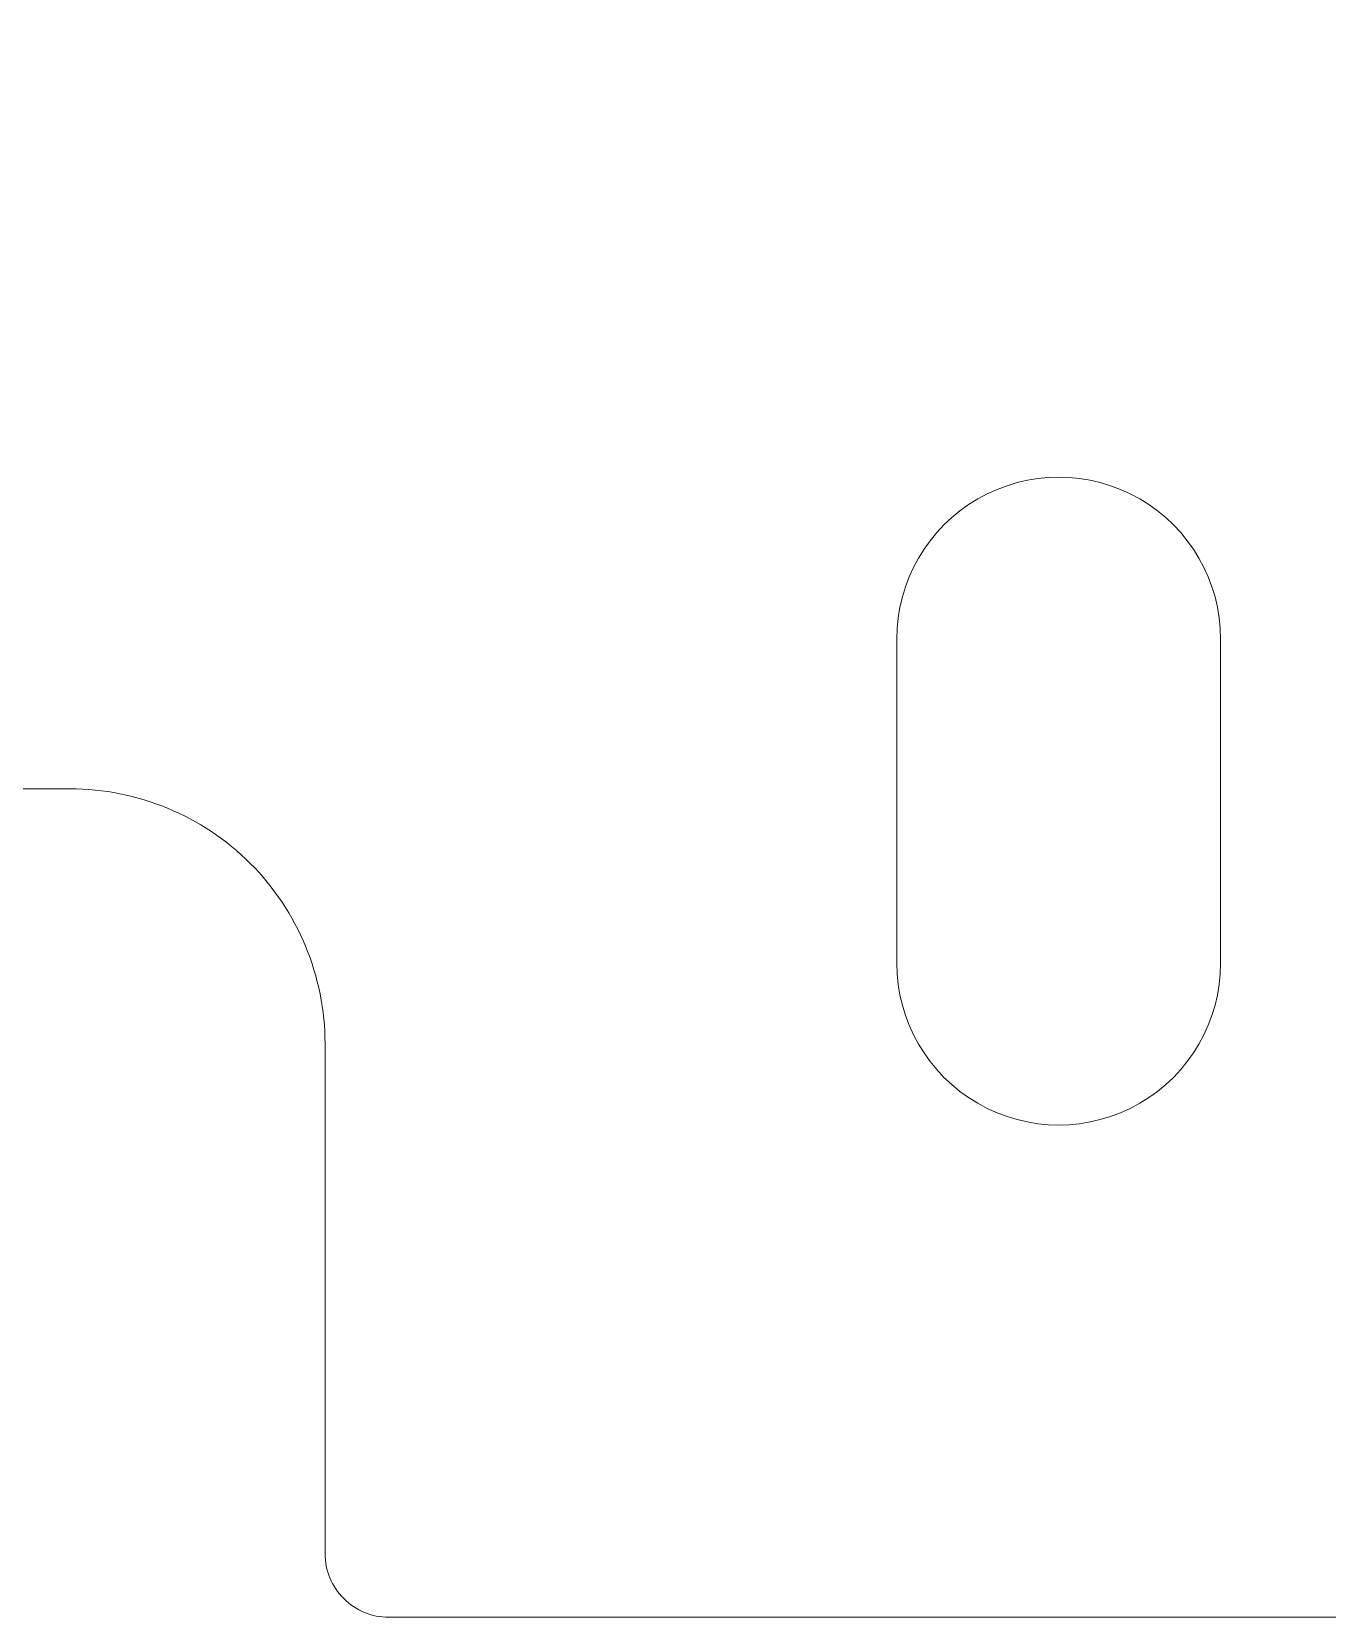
# Model space of a CAD drawing. Header units: millimetres. Extents: x -213 to 146, y -128 to 100.
# Drawn here: x -64.17 to -33.68, y -128.03 to -90.73 of the extents above; entities that cross this region are included whole.
import ezdxf

# ---------------------------------------------------------------- set-up
doc = ezdxf.new("R2010")
doc.units = ezdxf.units.MM
doc.header["$MEASUREMENT"] = 0
doc.layers.add('CUT', color=7, linetype='Continuous')

msp = doc.modelspace()

# ---------------------------------------------------------------- linework, layer by layer
at = {"layer": 'CUT', "color": 250, "lineweight": 9}
for points, knots in [([(44.8641, -128.0302), (44.8641, -128.0302), (65.7599, -128.0302), (65.7599, -128.0302), (65.7599, -128.0302), (66.158, -128.03), (66.5397, -127.8716), (66.821, -127.5899), (66.821, -127.5899), (67.1023, -127.3083), (67.2602, -126.9283), (67.2599, -126.5302), (67.2599, -126.5302), (67.2599, -126.5302), (67.2599, -114.5427), (67.2599, -114.5427), (67.2599, -114.5427), (67.2589, -112.9524), (67.8897, -111.4269), (69.0135, -110.3017), (69.0135, -110.3017), (70.1373, -109.1764), (71.6696, -108.5437), (73.2599, -108.5427), (73.2599, -108.5427), (73.2599, -108.5427), (75.7224, -108.5427), (75.7224, -108.5427), (75.7224, -108.5427), (76.1205, -108.5425), (76.5022, -108.3841), (76.7835, -108.1024), (76.7835, -108.1024), (77.0648, -107.8208), (77.2227, -107.4408), (77.2224, -107.0427), (77.2224, -107.0427), (77.2224, -107.0427), (77.2224, -74.4177), (77.2224, -74.4177), (77.2224, -74.4177), (77.2222, -74.0196), (77.0638, -73.638), (76.7821, -73.3567), (76.7821, -73.3567), (76.5005, -73.0754), (76.1205, -72.9175), (75.7224, -72.9177), (75.7224, -72.9177), (75.7224, -72.9177), (73.2599, -72.9177), (73.2599, -72.9177), (73.2599, -72.9177), (71.6696, -72.9187), (70.1441, -72.288), (69.0189, -71.1642), (69.0189, -71.1642), (67.8937, -70.0404), (67.2609, -68.508), (67.2599, -66.9177), (67.2599, -66.9177), (67.2599, -66.9177), (67.2599, -54.9302), (67.2599, -54.9302), (67.2599, -54.9302), (67.2597, -54.5321), (67.1013, -54.1505), (66.8196, -53.8692), (66.8196, -53.8692), (66.538, -53.5879), (66.158, -53.43), (65.7599, -53.4302), (65.7599, -53.4302), (65.7599, -53.4302), (-55.7651, -53.4302), (-55.7651, -53.4302), (-55.7651, -53.4302), (-56.1631, -53.4305), (-56.5448, -53.5889), (-56.8261, -53.8705), (-56.8261, -53.8705), (-57.1074, -54.1522), (-57.2653, -54.5321), (-57.2651, -54.9302), (-57.2651, -54.9302), (-57.2651, -54.9302), (-57.2651, -66.9177), (-57.2651, -66.9177), (-57.2651, -66.9177), (-57.2641, -68.508), (-57.8948, -70.0336), (-59.0186, -71.1588), (-59.0186, -71.1588), (-60.1424, -72.284), (-61.6748, -72.9167), (-63.2651, -72.9177), (-63.2651, -72.9177), (-63.2651, -72.9177), (-65.7276, -72.9177), (-65.7276, -72.9177), (-65.7276, -72.9177), (-66.1256, -72.918), (-66.5073, -73.0764), (-66.7886, -73.358), (-66.7886, -73.358), (-67.0699, -73.6397), (-67.2278, -74.0196), (-67.2276, -74.4177), (-67.2276, -74.4177), (-67.2276, -74.4177), (-67.2276, -107.0427), (-67.2276, -107.0427), (-67.2276, -107.0427), (-67.2273, -107.4408), (-67.0689, -107.8225), (-66.7873, -108.1038), (-66.7873, -108.1038), (-66.5056, -108.3851), (-66.1256, -108.543), (-65.7276, -108.5427), (-65.7276, -108.5427), (-65.7276, -108.5427), (-63.2651, -108.5427), (-63.2651, -108.5427), (-63.2651, -108.5427), (-61.6748, -108.5417), (-60.1492, -109.1725), (-59.024, -110.2963), (-59.024, -110.2963), (-57.8988, -111.4201), (-57.2661, -112.9524), (-57.2651, -114.5427), (-57.2651, -114.5427), (-57.2651, -114.5427), (-57.2651, -126.5302), (-57.2651, -126.5302), (-57.2651, -126.5302), (-57.2648, -126.9283), (-57.1064, -127.31), (-56.8248, -127.5913), (-56.8248, -127.5913), (-56.5431, -127.8726), (-56.1631, -128.0305), (-55.7651, -128.0302), (-55.7651, -128.0302), (-55.7651, -128.0302), (44.8641, -128.0302), (44.8641, -128.0302)], [0, 0, 0, 0, 0.0263158, 0.0263158, 0.0263158, 0.0263158, 0.0526316, 0.0526316, 0.0526316, 0.0526316, 0.0789474, 0.0789474, 0.0789474, 0.0789474, 0.1052632, 0.1052632, 0.1052632, 0.1052632, 0.1315789, 0.1315789, 0.1315789, 0.1315789, 0.1578947, 0.1578947, 0.1578947, 0.1578947, 0.1842105, 0.1842105, 0.1842105, 0.1842105, 0.2105263, 0.2105263, 0.2105263, 0.2105263, 0.2368421, 0.2368421, 0.2368421, 0.2368421, 0.2631579, 0.2631579, 0.2631579, 0.2631579, 0.2894737, 0.2894737, 0.2894737, 0.2894737, 0.3157895, 0.3157895, 0.3157895, 0.3157895, 0.3421053, 0.3421053, 0.3421053, 0.3421053, 0.3684211, 0.3684211, 0.3684211, 0.3684211, 0.3947368, 0.3947368, 0.3947368, 0.3947368, 0.4210526, 0.4210526, 0.4210526, 0.4210526, 0.4473684, 0.4473684, 0.4473684, 0.4473684, 0.4736842, 0.4736842, 0.4736842, 0.4736842, 0.5, 0.5, 0.5, 0.5, 0.5263158, 0.5263158, 0.5263158, 0.5263158, 0.5526316, 0.5526316, 0.5526316, 0.5526316, 0.5789474, 0.5789474, 0.5789474, 0.5789474, 0.6052632, 0.6052632, 0.6052632, 0.6052632, 0.6315789, 0.6315789, 0.6315789, 0.6315789, 0.6578947, 0.6578947, 0.6578947, 0.6578947, 0.6842105, 0.6842105, 0.6842105, 0.6842105, 0.7105263, 0.7105263, 0.7105263, 0.7105263, 0.7368421, 0.7368421, 0.7368421, 0.7368421, 0.7631579, 0.7631579, 0.7631579, 0.7631579, 0.7894737, 0.7894737, 0.7894737, 0.7894737, 0.8157895, 0.8157895, 0.8157895, 0.8157895, 0.8421053, 0.8421053, 0.8421053, 0.8421053, 0.8684211, 0.8684211, 0.8684211, 0.8684211, 0.8947368, 0.8947368, 0.8947368, 0.8947368, 0.9210526, 0.9210526, 0.9210526, 0.9210526, 0.9473684, 0.9473684, 0.9473684, 0.9473684, 1, 1, 1, 1]), ([(-43.8126, -112.6403), (-43.8126, -112.6403), (-43.8126, -105.0203), (-43.8126, -105.0203), (-43.8126, -105.0203), (-43.8126, -103.6591), (-43.0864, -102.4013), (-41.9076, -101.7207), (-41.9076, -101.7207), (-40.7288, -101.0401), (-39.2764, -101.0401), (-38.0976, -101.7207), (-38.0976, -101.7207), (-36.9188, -102.4013), (-36.1926, -103.6591), (-36.1926, -105.0203), (-36.1926, -105.0203), (-36.1926, -105.0203), (-36.1926, -112.6403), (-36.1926, -112.6403), (-36.1926, -112.6403), (-36.1926, -114.0014), (-36.9188, -115.2592), (-38.0976, -115.9398), (-38.0976, -115.9398), (-39.2764, -116.6204), (-40.7288, -116.6204), (-41.9076, -115.9398), (-41.9076, -115.9398), (-43.0864, -115.2592), (-43.8126, -114.0014), (-43.8126, -112.6403)], [0, 0, 0, 0, 0.1111111, 0.1111111, 0.1111111, 0.1111111, 0.2222222, 0.2222222, 0.2222222, 0.2222222, 0.3333333, 0.3333333, 0.3333333, 0.3333333, 0.4444444, 0.4444444, 0.4444444, 0.4444444, 0.5555556, 0.5555556, 0.5555556, 0.5555556, 0.6666667, 0.6666667, 0.6666667, 0.6666667, 0.7777778, 0.7777778, 0.7777778, 0.7777778, 1, 1, 1, 1])]:
    msp.add_open_spline(points, degree=3, knots=knots, dxfattribs=at)

doc.saveas('drawing.dxf')
